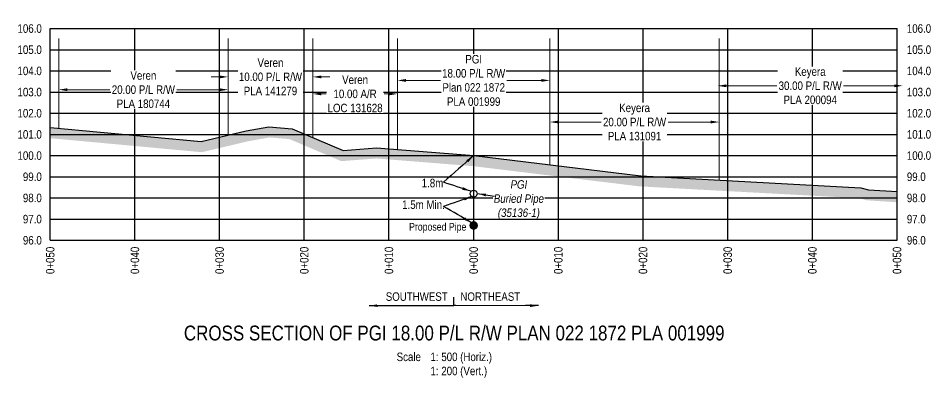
# Model space of a CAD drawing. Extents: x 399452 to 415540, y 6060435 to 6067869.
# Drawn here: x 413512 to 414589, y 6061486 to 6061910 of the extents above; entities that cross this region are included whole.
import ezdxf
from ezdxf.enums import TextEntityAlignment as Align

# ---------------------------------------------------------------- set-up
doc = ezdxf.new("R2010")
doc.units = 0
doc.header["$LTSCALE"] = 5
doc.header["$PDSIZE"] = 0.5
doc.linetypes.add('foc-TOPO', pattern=[1, 0.2, -0.8])
doc.linetypes.add('UG_PIPE', pattern=[1.875, 1.25, -0.625])
doc.layers.get('Defpoints').update_dxf_attribs({"color": 9})
for name, color, linetype in [('AS-PIPE-UG', 44, 'UG_PIPE'), ('AS-PIPE-UG-T', 44, 'Continuous'), ('CG-NOTES', 7, 'Continuous'), ('DETAIL-T', 7, 'Continuous'), ('L-DETAIL-T', 3, 'Continuous'), ('L-MON', 1, 'Continuous'), ('P-CROSSINGS-GRID', 8, 'Continuous'), ('P-CROSSINGS-GROUND', 48, 'foc-TOPO'), ('P-CROSSINGS-LINE', 3, 'Continuous'), ('S-T7', 7, 'Continuous')]:
    doc.layers.add(name, color=color, linetype=linetype)
doc.layers.add('F-RW-T', color=190, linetype='Continuous', lineweight=9)
doc.styles.add('140', font='ARIALN.TTF', dxfattribs={"height": 15})
doc.styles.add('80', font='ARIALN.TTF', dxfattribs={"height": 10})
doc.styles.add('80CG', font='ARIALN.TTF', dxfattribs={"height": 10})
doc.styles.add('80L', font='ARIALN.TTF', dxfattribs={"height": 10})
doc.dimstyles.new('Compass 5 000', dxfattribs={"dimscale": 5, "dimtxt": 9, "dimasz": 2, "dimexe": 0.2, "dimexo": 0.0625, "dimgap": 0.5, "dimtad": 0, "dimtih": 1, "dimtoh": 1, "dimzin": 0, "dimdsep": 46, "dimtxsty": '80CG', "dimcen": 0.1, "dimse1": 1, "dimse2": 1, "dimclrd": 256, "dimclrt": 256, "dimaunit": 1, "dimadec": 4, "dimazin": 0, "dimtfac": 0.06, "dimtofl": 0, "dimtmove": 0, "dimatfit": 1, "dimfxl": 0.2, "dimtolj": 1, "dimtzin": 0, "dimlwd": -1, "dimarcsym": 0})

# ---------------------------------------------------------------- blocks, each defined once
blk = doc.blocks.new('PLIA')
at = {"color": 255, "const_width": 1}
blk.add_lwpolyline([(-0.5, 0, 1), (0.5, 0, 1)], format="xyb", close=True, dxfattribs=at)
blk = doc.blocks.new('PLIAA')
blk.add_blockref('PLIA', (0, 0))
blk = doc.blocks.new('PLIB')
at = {"color": 1}
blk.add_circle((0, 0), 0.8, dxfattribs=at)
blk = doc.blocks.new('PLIBB')
blk.add_blockref('PLIB', (0, 0))
blk = doc.blocks.new('PLICC')
for name in ['PLIAA', 'PLIBB']:
    blk.add_blockref(name, (0, 0))
blk = doc.blocks.new('PLI')
blk.add_blockref('PLICC', (0, 0))
blk = doc.blocks.new('*D209')
at = {"layer": 'Defpoints', "color": 0, "transparency": 16777216}
for p in [(413959.3, 6061837), (414139.2, 6061837), (414139.2, 6061837)]:
    blk.add_point(p, dxfattribs=at)
at = {"layer": 'F-RW-T', "transparency": 16777216}
for p, q in [((413969.3, 6061837), (414010.2, 6061837)), ((414129.2, 6061837), (414088.4, 6061837))]:
    blk.add_line(p, q, dxfattribs=at)
for points in [[(413969.3, 6061838.7), (413969.3, 6061835.4), (413959.3, 6061837)], [(414129.2, 6061838.7), (414129.2, 6061835.4), (414139.2, 6061837)]]:
    blk.add_solid(points, dxfattribs=at)
at = {"layer": 'F-RW-T', "transparency": 16777216, "insert": (414049.3, 6061837), "char_height": 10, "attachment_point": 5, "style": '80CG', "bg_fill": 3, "box_fill_scale": 1.1, "bg_fill_color": 256, "bg_fill_true_color": 13158600, "bg_fill_transparency": 0}
blk.add_mtext('\\A1;PGI\\P18.00 P/L R/W\\PPlan 022 1872\\PPLA 001999', dxfattribs=at)
blk = doc.blocks.new('*D210')
at = {"layer": 'Defpoints', "color": 0, "transparency": 16777216}
for p in [(414139.2, 6061791.3), (414339.2, 6061791.3), (414339.2, 6061787.9)]:
    blk.add_point(p, dxfattribs=at)
at = {"layer": 'F-RW-T', "transparency": 16777216}
for p, q in [((414149.2, 6061787.9), (414199.7, 6061787.9)), ((414329.2, 6061787.9), (414278.7, 6061787.9))]:
    blk.add_line(p, q, dxfattribs=at)
for points in [[(414149.2, 6061789.6), (414149.2, 6061786.3), (414139.2, 6061787.9)], [(414329.2, 6061789.6), (414329.2, 6061786.3), (414339.2, 6061787.9)]]:
    blk.add_solid(points, dxfattribs=at)
at = {"layer": 'F-RW-T', "transparency": 16777216, "insert": (414239.2, 6061787.9), "char_height": 10, "attachment_point": 5, "style": '80CG', "bg_fill": 3, "box_fill_scale": 1.1, "bg_fill_color": 256, "bg_fill_true_color": 13158600, "bg_fill_transparency": 0}
blk.add_mtext('\\A1;Keyera\\P20.00 P/L R/W\\PPLA 131091', dxfattribs=at)
blk = doc.blocks.new('*D211')
at = {"layer": 'Defpoints', "color": 0, "transparency": 16777216}
for p in [(414555.7, 6061830.7), (414337.4, 6061798.3), (414555.7, 6061798.3)]:
    blk.add_point(p, dxfattribs=at)
at = {"layer": 'F-RW-T', "transparency": 16777216}
for p, q in [((414347.4, 6061830.7), (414407.1, 6061830.7)), ((414545.7, 6061830.7), (414486, 6061830.7))]:
    blk.add_line(p, q, dxfattribs=at)
for points in [[(414347.4, 6061832.3), (414347.4, 6061829), (414337.4, 6061830.7)], [(414545.7, 6061832.3), (414545.7, 6061829), (414555.7, 6061830.7)]]:
    blk.add_solid(points, dxfattribs=at)
at = {"layer": 'F-RW-T', "transparency": 16777216, "insert": (414446.5, 6061830.7), "char_height": 10, "attachment_point": 5, "style": '80CG', "bg_fill": 3, "box_fill_scale": 1.1, "bg_fill_color": 256, "bg_fill_true_color": 13158600, "bg_fill_transparency": 0}
blk.add_mtext('\\A1;Keyera\\P30.00 P/L R/W\\PPLA 200094', dxfattribs=at)
blk = doc.blocks.new('*D212')
at = {"layer": 'Defpoints', "color": 0, "transparency": 16777216}
for p in [(413859.4, 6061835.7), (413959.3, 6061835.7), (413959.3, 6061821.1)]:
    blk.add_point(p, dxfattribs=at)
at = {"layer": 'F-RW-T', "transparency": 16777216}
for p, q in [((413869.4, 6061821.1), (413875, 6061821.1)), ((413949.3, 6061821.1), (413943.6, 6061821.1))]:
    blk.add_line(p, q, dxfattribs=at)
for points in [[(413869.4, 6061822.7), (413869.4, 6061819.4), (413859.4, 6061821.1)], [(413949.3, 6061822.7), (413949.3, 6061819.4), (413959.3, 6061821.1)]]:
    blk.add_solid(points, dxfattribs=at)
at = {"layer": 'F-RW-T', "transparency": 16777216, "insert": (413909.3, 6061821.1), "char_height": 10, "attachment_point": 5, "style": '80CG', "bg_fill": 3, "box_fill_scale": 1.1, "bg_fill_color": 256, "bg_fill_true_color": 13158600, "bg_fill_transparency": 0}
blk.add_mtext('\\A1;Veren\\P10.00 A/R\\PLOC 131628', dxfattribs=at)
blk = doc.blocks.new('*D213')
at = {"layer": 'Defpoints', "color": 0, "transparency": 16777216}
for p in [(413859.4, 6061841.2), (413759.4, 6061829.5), (413859.4, 6061829.5)]:
    blk.add_point(p, dxfattribs=at)
at = {"layer": 'F-RW-T', "transparency": 16777216}
for p, q in [((413749.4, 6061841.2), (413739.4, 6061841.2)), ((413869.4, 6061841.2), (413879.4, 6061841.2))]:
    blk.add_line(p, q, dxfattribs=at)
for points in [[(413749.4, 6061842.8), (413749.4, 6061839.5), (413759.4, 6061841.2)], [(413869.4, 6061842.8), (413869.4, 6061839.5), (413859.4, 6061841.2)]]:
    blk.add_solid(points, dxfattribs=at)
at = {"layer": 'F-RW-T', "transparency": 16777216, "insert": (413809.4, 6061841.2), "char_height": 10, "attachment_point": 5, "style": '80CG', "bg_fill": 3, "box_fill_scale": 1.1, "bg_fill_color": 256, "bg_fill_true_color": 13158600, "bg_fill_transparency": 0}
blk.add_mtext('\\A1;Veren\\P10.00 P/L R/W\\PPLA 141279', dxfattribs=at)
blk = doc.blocks.new('*D214')
at = {"layer": 'Defpoints', "color": 0, "transparency": 16777216}
for p in [(413559.5, 6061839.4), (413759.4, 6061839.4), (413759.4, 6061826.1)]:
    blk.add_point(p, dxfattribs=at)
at = {"layer": 'F-RW-T', "transparency": 16777216}
for p, q in [((413569.5, 6061826.1), (413619.9, 6061826.1)), ((413749.4, 6061826.1), (413699, 6061826.1))]:
    blk.add_line(p, q, dxfattribs=at)
for points in [[(413569.5, 6061827.7), (413569.5, 6061824.4), (413559.5, 6061826.1)], [(413749.4, 6061827.7), (413749.4, 6061824.4), (413759.4, 6061826.1)]]:
    blk.add_solid(points, dxfattribs=at)
at = {"layer": 'F-RW-T', "transparency": 16777216, "insert": (413659.4, 6061826.1), "char_height": 10, "attachment_point": 5, "style": '80CG', "bg_fill": 3, "box_fill_scale": 1.1, "bg_fill_color": 256, "bg_fill_true_color": 13158600, "bg_fill_transparency": 0}
blk.add_mtext('\\A1;Veren\\P20.00 P/L R/W\\PPLA 180744', dxfattribs=at)

msp = doc.modelspace()

# ---------------------------------------------------------------- hatches: boundary and pattern name
at = {"layer": 'P-CROSSINGS-GROUND'}
h = msp.add_hatch(dxfattribs=at)
h.set_pattern_fill('EARTH', color=256, scale=2.498972, angle=45)
h.set_pattern_definition([(45, (6.951, 2e-08), (0, 22.44141309), [15.868475375, -15.868475375]), (45, (2.744, 4.208), (0, 22.44141309), [15.868475375, -15.868475375]), (45, (-1.464, 8.416), (0, 22.44141309), [15.868475375, -15.868475375]), (135, (-1.464, 11.22), (-22.44141309, 0), [15.868475375, -15.868475375]), (135, (2.744, 15.428), (-22.44141309, 0), [15.868475375, -15.868475375]), (135, (6.951, 19.636), (-22.44141309, 0), [15.868475375, -15.868475375])])
h.paths.add_polyline_path([(414549.072, 6061693.225), (414549.072, 6061705.751), (414515.374, 6061707.933), (414506.351, 6061710.433), (414246.429, 6061724.408), (414049.278, 6061748.333), (413934.666, 6061757.458), (413895.101, 6061754.458), (413835.021, 6061780.033), (413807.572, 6061782.308), (413780.687, 6061777.508), (413727.508, 6061764.933), (413549.483, 6061781.409), (413549.483, 6061768.856), (413728.393, 6061752.298), (413783.226, 6061765.264), (413808.164, 6061769.716), (413831.98, 6061767.743), (413893.009, 6061741.764), (413934.643, 6061744.921), (414048.028, 6061735.893), (414245.34, 6061711.949), (414504.323, 6061698.024), (414513.28, 6061695.543)])

# ---------------------------------------------------------------- linework, layer by layer
at = {"layer": 'AS-PIPE-UG', "linetype": 'ByBlock'}
msp.add_circle((414049.278, 6061703.352), 3.998, dxfattribs=at)
at = {"layer": 'CG-NOTES'}
msp.add_line((414025.995, 6061571.212), (414025.995, 6061581.208), dxfattribs=at)
at = {"layer": 'F-RW-T'}
for p, q in [((413559.479, 6061780.484), (413559.479, 6061886.568)), ((413759.397, 6061772.474), (413759.397, 6061886.568)), ((413859.356, 6061769.675), (413859.356, 6061886.568)), ((413959.315, 6061755.496), (413959.315, 6061886.568)), ((414139.241, 6061737.416), (414139.241, 6061886.568)), ((414339.159, 6061719.423), (414339.159, 6061886.568))]:
    msp.add_line(p, q, dxfattribs=at)
at = {"layer": 'P-CROSSINGS-GRID', "color": 8}
for p, q in [((413549.483, 6061898.272), (414549.072, 6061898.272)), ((413549.483, 6061648.375), (413549.483, 6061898.272)), ((413649.442, 6061648.375), (413649.442, 6061898.272)), ((413749.401, 6061648.375), (413749.401, 6061898.272)), ((413849.36, 6061648.375), (413849.36, 6061898.272)), ((413949.319, 6061648.375), (413949.319, 6061898.272)), ((414049.278, 6061648.375), (414049.278, 6061898.272)), ((414149.237, 6061648.375), (414149.237, 6061898.272)), ((414249.196, 6061648.375), (414249.196, 6061898.272)), ((414349.154, 6061648.375), (414349.154, 6061898.272)), ((414449.113, 6061648.375), (414449.113, 6061898.272)), ((414549.072, 6061648.375), (414549.072, 6061898.272)), ((413549.483, 6061873.282), (414549.072, 6061873.282)), ((413549.483, 6061848.292), (414549.072, 6061848.292)), ((413549.483, 6061823.303), (414549.072, 6061823.303)), ((413549.483, 6061798.313), (414549.072, 6061798.313)), ((413549.483, 6061773.323), (414549.072, 6061773.323)), ((413549.483, 6061748.333), (414549.072, 6061748.333)), ((413549.483, 6061723.344), (414549.072, 6061723.344)), ((413549.483, 6061698.354), (414549.072, 6061698.354)), ((413549.483, 6061673.364), (414549.072, 6061673.364)), ((413549.483, 6061648.375), (414549.072, 6061648.375))]:
    msp.add_line(p, q, dxfattribs=at)
at = {"layer": 'P-CROSSINGS-LINE', "color": 3, "flags": 128}
msp.add_lwpolyline([(413549.483, 6061781.409), (413727.508, 6061764.933), (413780.687, 6061777.508), (413807.572, 6061782.308), (413835.021, 6061780.033), (413895.101, 6061754.458), (413934.666, 6061757.458), (414049.278, 6061748.333), (414246.429, 6061724.408), (414506.351, 6061710.433), (414515.374, 6061707.933), (414549.072, 6061705.751)], dxfattribs=at)

# ---------------------------------------------------------------- texts
at = {"style": '80'}
for s, p in [('0+050', (413549.396, 6061640.709)), ('0+040', (413649.355, 6061640.709)), ('0+030', (413749.314, 6061640.709)), ('0+020', (413849.273, 6061640.709)), ('0+010', (413949.232, 6061640.709)), ('0+000', (414049.191, 6061640.709)), ('0+010', (414149.15, 6061640.709)), ('0+020', (414249.109, 6061640.709)), ('0+030', (414349.067, 6061640.709)), ('0+040', (414449.026, 6061640.709)), ('0+050', (414548.985, 6061640.709))]:
    msp.add_text(s, height=9.9959, rotation=90, dxfattribs=at).set_placement(p, align=Align.MIDDLE_RIGHT)
at = {"char_height": 9.9959, "attachment_point": 1, "style": '80L'}
for s, width, insert in [('1.8m', 9.61939, (413987.94, 6061720.942)), ('1.5m Min.', 49.39756, (413964.859, 6061695.412))]:
    msp.add_mtext_dynamic_manual_height_columns(s, width=width, gutter_width=49.979, heights=[0], dxfattribs=dict(at, insert=insert))
at = {"layer": 'DETAIL-T', "insert": (413958.368, 6061515.775), "char_height": 9.99589, "attachment_point": 1, "style": '80L'}
msp.add_mtext_dynamic_manual_height_columns('Scale^I1: 500 (Horiz.)\\P^I1: 200 (Vert.)', width=217.01587, gutter_width=44.982, heights=[0], dxfattribs=at)
at = {"layer": 'L-DETAIL-T', "insert": (414026.276, 6061547.635), "char_height": 17.49281, "width": 715.08992, "attachment_point": 2, "rotation": 0, "style": '140'}
msp.add_mtext('CROSS SECTION OF PGI 18.00 P/L R/W PLAN 022 1872 PLA 001999', dxfattribs=at)
at = {"layer": 'S-T7', "style": '80'}
for s, p in [('106.0', (413539.487, 6061898.272)), ('105.0', (413539.487, 6061873.282)), ('104.0', (413539.487, 6061848.292)), ('103.0', (413539.487, 6061823.303)), ('102.0', (413539.487, 6061798.313)), ('101.0', (413539.487, 6061773.323)), ('100.0', (413539.487, 6061748.333)), ('99.0', (413539.487, 6061723.344)), ('98.0', (413539.487, 6061698.354)), ('97.0', (413539.487, 6061673.364)), ('96.0', (413539.487, 6061648.375))]:
    msp.add_text(s, height=9.9959, dxfattribs=at).set_placement(p, align=Align.MIDDLE_RIGHT)
for s, p in [('106.0', (414560.598, 6061898.272)), ('105.0', (414560.598, 6061873.282)), ('104.0', (414560.598, 6061848.292)), ('103.0', (414560.598, 6061823.303)), ('102.0', (414560.598, 6061798.313)), ('101.0', (414560.598, 6061773.323)), ('100.0', (414560.598, 6061748.333)), ('99.0', (414560.598, 6061723.344)), ('98.0', (414560.598, 6061698.354)), ('97.0', (414560.598, 6061673.364)), ('96.0', (414560.598, 6061648.375))]:
    msp.add_text(s, height=9.9959, dxfattribs=at).set_placement(p, align=Align.MIDDLE_LEFT)

# ---------------------------------------------------------------- leaders
at = {"path_type": 1}
for points in [[(414049.278, 6061748.333), (414013.731, 6061716.757)], [(414045.839, 6061706.353), (414013.731, 6061716.757)], [(414047.486, 6061700.145), (414013.748, 6061688.233)]]:
    msp.add_leader(points, dimstyle='Compass 5 000', override={"dimgap": 0.5, "dimtad": 0}, dxfattribs=at)
at = {"layer": 'CG-NOTES', "path_type": 1}
for points in [[(413926.036, 6061571.212), (414025.995, 6061571.212)], [(414125.954, 6061571.212), (414025.995, 6061571.212)]]:
    msp.add_leader(points, dimstyle='Compass 5 000', override={"dimgap": 0.5, "dimtad": 0}, dxfattribs=at)

# ---------------------------------------------------------------- next in the draw order: texts
at = {"insert": (413973.03, 6061668.779), "char_height": 8.9963, "attachment_point": 1, "style": '80L', "bg_fill": 3, "box_fill_scale": 1.15, "bg_fill_color": 256, "bg_fill_transparency": 0}
msp.add_mtext_dynamic_manual_height_columns('\\pxt9;Proposed Pipe', width=67.24925, gutter_width=44.982, heights=[0], dxfattribs=at)
at = {"color": 3, "insert": (414018.631, 6061586.886), "char_height": 9.9959, "width": 78.39908, "attachment_point": 3, "style": '80', "bg_fill": 2}
msp.add_mtext('SOUTHWEST', dxfattribs=at)
at = {"layer": 'AS-PIPE-UG-T', "insert": (414073.119, 6061719.211), "char_height": 9.99589, "attachment_point": 1, "style": '80L', "bg_fill": 3, "box_fill_scale": 1.1, "bg_fill_color": 256, "bg_fill_transparency": 0}
msp.add_mtext_dynamic_manual_height_columns('\\pxqc;{\\fArial Narrow|b0|i1|c0|p34;PGI \\PBuried Pipe (35136-1)}', width=59.01843, gutter_width=49.979, heights=[0], dxfattribs=at)

# ---------------------------------------------------------------- next in the draw order: dimensions: what is measured, and where the dimension line sits
at = {"layer": 'F-RW-T', "color": 4}
dim = msp.add_aligned_dim(p1=(413959.315, 6061837.04), p2=(414139.241, 6061837.04), distance=0, text='PGI\\P18.00 P/L R/W\\PPlan 022 1872\\PPLA 001999', dimstyle='Compass 5 000', override={"dimtfill": 1}, dxfattribs=at)
dim.commit()
dim.dimension.update_dxf_attribs({"geometry": '*D209', "text_midpoint": (414049.278, 6061837.04)})

# ---------------------------------------------------------------- next in the draw order: block references
at = {"layer": 'L-MON', "color": 4, "xscale": 4.997944999999988, "yscale": 4.997944999999988, "zscale": 4.997944999999988}
msp.add_blockref('PLI', (414049.278, 6061665.867), dxfattribs=at)

# ---------------------------------------------------------------- next in the draw order: texts
at = {"color": 3, "insert": (414033.582, 6061586.886), "char_height": 9.9959, "width": 71.76694, "attachment_point": 1, "style": '80', "bg_fill": 2}
msp.add_mtext('NORTHEAST', dxfattribs=at)

# ---------------------------------------------------------------- next in the draw order: dimensions: what is measured, and where the dimension line sits
at = {"layer": 'F-RW-T', "color": 4}
for p1, p2, distance, text, picture, middle in [((413859.356, 6061835.732), (413959.315, 6061835.732), -14.659, 'Veren\\P10.00 A/R\\PLOC 131628', '*D212', (413909.335, 6061821.073)), ((414139.241, 6061791.269), (414339.159, 6061791.269), -3.348, 'Keyera\\P20.00 P/L R/W\\PPLA 131091', '*D210', (414239.2, 6061787.922))]:
    dim = msp.add_aligned_dim(p1=p1, p2=p2, distance=distance, text=text, dimstyle='Compass 5 000', override={"dimtfill": 1}, dxfattribs=at)
    dim.commit()
    dim.dimension.update_dxf_attribs({"geometry": picture, "text_midpoint": middle})

# ---------------------------------------------------------------- next in the draw order: leaders
at = {"path_type": 1}
msp.add_leader([(414046.879, 6061669.053), (414013.748, 6061688.233)], dimstyle='Compass 5 000', override={"dimgap": 0.5, "dimtad": 0}, dxfattribs=at)
at = {"layer": 'AS-PIPE-UG-T', "path_type": 1}
msp.add_leader([(414053.623, 6061703.523), (414073.665, 6061700.233)], dimstyle='Compass 5 000', override={"dimgap": 0.5, "dimtad": 0}, dxfattribs=at)

# ---------------------------------------------------------------- next in the draw order: dimensions: what is measured, and where the dimension line sits
at = {"layer": 'F-RW-T', "color": 4}
for p1, p2, distance, text, picture, middle in [((413759.397, 6061829.493), (413859.356, 6061829.493), 11.69, 'Veren\\P10.00 P/L R/W\\PPLA 141279', '*D213', (413809.376, 6061841.183)), ((414337.405, 6061798.313), (414555.691, 6061798.313), 32.346, 'Keyera\\P30.00 P/L R/W\\PPLA 200094', '*D211', (414446.548, 6061830.658))]:
    dim = msp.add_aligned_dim(p1=p1, p2=p2, distance=distance, text=text, dimstyle='Compass 5 000', override={"dimtfill": 1}, dxfattribs=at)
    dim.commit()
    dim.dimension.update_dxf_attribs({"geometry": picture, "text_midpoint": middle})

# ---------------------------------------------------------------- next in the draw order: dimensions: what is measured, and where the dimension line sits
dim = msp.add_aligned_dim(p1=(413559.479, 6061839.378), p2=(413759.397, 6061839.378), distance=-13.326, text='Veren\\P20.00 P/L R/W\\PPLA 180744', dimstyle='Compass 5 000', override={"dimtfill": 1}, dxfattribs=at)
dim.commit()
dim.dimension.update_dxf_attribs({"geometry": '*D214', "text_midpoint": (413659.438, 6061826.052)})

doc.saveas('drawing.dxf')
